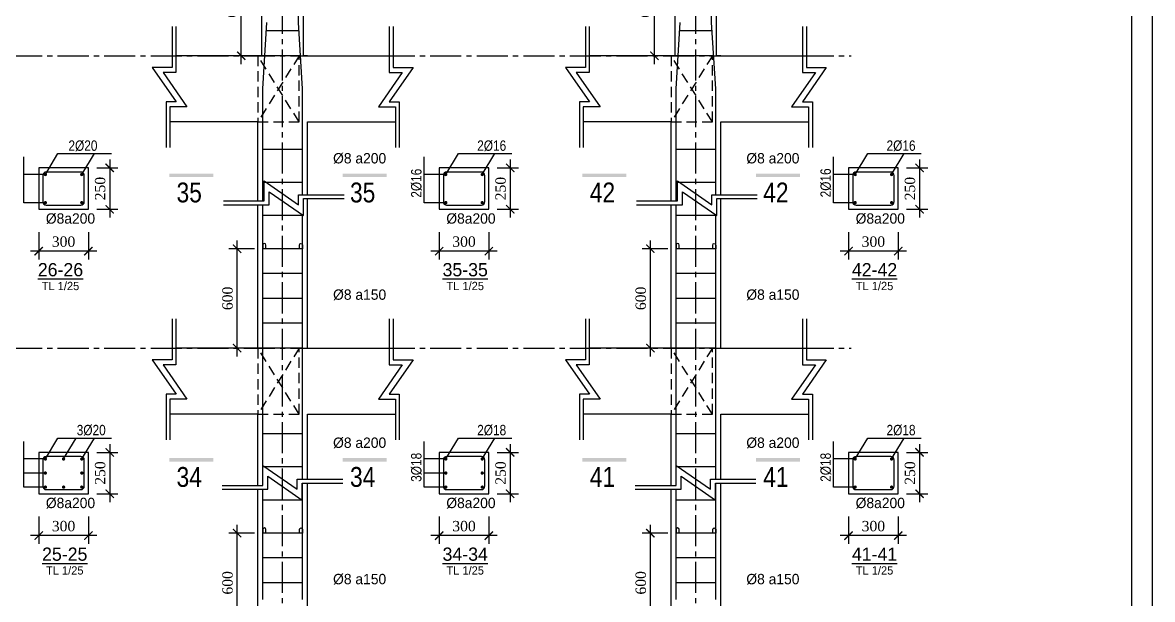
# Model space of a CAD drawing. Extents: x 394 to 12570, y -4198 to 1567.
# Drawn here: x 5001.2 to 5274.1, y -1526.1 to -1386.7 of the extents above; entities that cross this region are included whole.
import ezdxf

# ---------------------------------------------------------------- set-up
doc = ezdxf.new("R2010")
doc.units = 0
doc.header["$MEASUREMENT"] = 0
doc.linetypes.add('CENTER2', pattern=[1.125, 0.75, -0.125, 0.125, -0.125])
doc.linetypes.add('HIDDEN', pattern=[0.375, 0.25, -0.125])
doc.layers.get('0').update_dxf_attribs({"linetype": 'CONTINUOUS'})
doc.layers.get('DEFPOINTS').update_dxf_attribs({"linetype": 'CONTINUOUS'})
for name, color, linetype in [('cot', 8, 'CONTINUOUS'), ('DAI', 3, 'CONTINUOUS'), ('DUT', 9, 'CENTER2'), ('TEXT', 7, 'CONTINUOUS'), ('THEP', 6, 'CONTINUOUS'), ('TUONG', 7, 'CONTINUOUS')]:
    doc.layers.add(name, color=color, linetype=linetype)
doc.styles.add('DIM-NEW', font='')
doc.styles.add('style1', font='')
doc.styles.add('T1', font='romans.shx')
doc.styles.add('T2', font='')
doc.styles.get('DIM-NEW').set_extended_font_data('VNI-Helve-Condense')
doc.styles.get('style1').set_extended_font_data('VNI-Goudy')
doc.styles.get('T2').set_extended_font_data('VNI-Times')
doc.dimstyles.new('TL25', dxfattribs={"dimtxt": 2.5, "dimasz": 2, "dimexe": 2, "dimexo": 2, "dimgap": 1, "dimtad": 1, "dimdec": 0, "dimlfac": 25, "dimzin": 0, "dimdsep": 46, "dimtxsty": 'T2', "dimblk": 'ARCHTICK', "dimcen": 2.5, "dimdle": 2, "dimclrd": 1, "dimclre": 1, "dimclrt": 2, "dimadec": 0, "dimazin": 0, "dimtfac": 1, "dimtdec": 0, "dimtix": 1, "dimtofl": 0, "dimtmove": 0, "dimatfit": 0, "dimldrblk": 'ARCHTICK', "dimfxl": 1, "dimtolj": 1, "dimtzin": 0, "dimlwd": -1, "dimlwe": -1, "dimarcsym": 0})

# ---------------------------------------------------------------- blocks, each defined once
blk = doc.blocks.new('_ARCHTICK')
at = {"color": 0, "linetype": 'ByBlock', "const_width": 0.15}
blk.add_lwpolyline([(-0.5, -0.5), (0.5, 0.5)], dxfattribs=at)
blk = doc.blocks.new('*D237')
at = {"layer": 'cot', "color": 1, "transparency": 16777216}
for p, q in [((5214.74, -1421.83), (5219.89, -1421.83)), ((5217.89, -1419.83), (5217.89, -1433.83)), ((5214.74, -1431.83), (5219.89, -1431.83))]:
    blk.add_line(p, q, dxfattribs=at)
at = {"layer": 'DEFPOINTS', "color": 0, "transparency": 16777216}
for p in [(5212.74, -1421.83), (5212.74, -1431.83), (5217.89, -1431.83)]:
    blk.add_point(p, dxfattribs=at)
at = {"layer": 'cot', "color": 1, "transparency": 16777216, "xscale": 2, "yscale": 2, "zscale": 2}
for p, rotation in [((5217.89, -1421.83), 90), ((5217.89, -1431.83), 270)]:
    blk.add_blockref('_ARCHTICK', p, dxfattribs=dict(at, rotation=rotation))
at = {"layer": 'cot', "color": 2, "lineweight": -2, "transparency": 16777216, "insert": (5215.59, -1426.83), "char_height": 2.5, "attachment_point": 5, "rotation": 90, "style": 'T2'}
blk.add_mtext('\\A1;250', dxfattribs=at)
blk = doc.blocks.new('*D236')
at = {"layer": 'cot', "color": 1, "transparency": 16777216}
for p, q in [((5200.74, -1437.36), (5200.74, -1443.94)), ((5212.74, -1437.36), (5212.74, -1443.94)), ((5214.74, -1441.94), (5198.74, -1441.94))]:
    blk.add_line(p, q, dxfattribs=at)
at = {"layer": 'DEFPOINTS', "color": 0, "transparency": 16777216}
for p in [(5200.74, -1435.36), (5212.74, -1435.36), (5200.74, -1441.94)]:
    blk.add_point(p, dxfattribs=at)
at = {"layer": 'cot', "color": 1, "transparency": 16777216, "xscale": 2, "yscale": 2, "zscale": 2, "rotation": 180}
blk.add_blockref('_ARCHTICK', (5200.74, -1441.94), dxfattribs=at)
at = {"layer": 'cot', "color": 1, "transparency": 16777216, "xscale": 2, "yscale": 2, "zscale": 2}
blk.add_blockref('_ARCHTICK', (5212.74, -1441.94), dxfattribs=at)
at = {"layer": 'cot', "color": 2, "lineweight": -2, "transparency": 16777216, "insert": (5206.74, -1439.66), "char_height": 2.5, "attachment_point": 5, "style": 'T2'}
blk.add_mtext('\\A1;300', dxfattribs=at)
blk = doc.blocks.new('*D235')
at = {"layer": 'cot', "color": 1, "transparency": 16777216}
for p, q in [((5200.74, -1506.06), (5200.74, -1512.65)), ((5212.74, -1506.06), (5212.74, -1512.65)), ((5214.74, -1510.65), (5198.74, -1510.65))]:
    blk.add_line(p, q, dxfattribs=at)
at = {"layer": 'DEFPOINTS', "color": 0, "transparency": 16777216}
for p in [(5200.74, -1504.06), (5212.74, -1504.06), (5200.74, -1510.65)]:
    blk.add_point(p, dxfattribs=at)
at = {"layer": 'cot', "color": 1, "transparency": 16777216, "xscale": 2, "yscale": 2, "zscale": 2, "rotation": 180}
blk.add_blockref('_ARCHTICK', (5200.74, -1510.65), dxfattribs=at)
at = {"layer": 'cot', "color": 1, "transparency": 16777216, "xscale": 2, "yscale": 2, "zscale": 2}
blk.add_blockref('_ARCHTICK', (5212.74, -1510.65), dxfattribs=at)
at = {"layer": 'cot', "color": 2, "lineweight": -2, "transparency": 16777216, "insert": (5206.74, -1508.37), "char_height": 2.5, "attachment_point": 5, "style": 'T2'}
blk.add_mtext('\\A1;300', dxfattribs=at)
blk = doc.blocks.new('*D234')
at = {"layer": 'cot', "color": 1, "transparency": 16777216}
for p, q in [((5217.89, -1488.54), (5217.89, -1502.54)), ((5214.74, -1490.54), (5219.89, -1490.54)), ((5214.74, -1500.54), (5219.89, -1500.54))]:
    blk.add_line(p, q, dxfattribs=at)
at = {"layer": 'DEFPOINTS', "color": 0, "transparency": 16777216}
for p in [(5212.74, -1490.54), (5212.74, -1500.54), (5217.89, -1500.54)]:
    blk.add_point(p, dxfattribs=at)
at = {"layer": 'cot', "color": 1, "transparency": 16777216, "xscale": 2, "yscale": 2, "zscale": 2}
for p, rotation in [((5217.89, -1490.54), 90), ((5217.89, -1500.54), 270)]:
    blk.add_blockref('_ARCHTICK', p, dxfattribs=dict(at, rotation=rotation))
at = {"layer": 'cot', "color": 2, "lineweight": -2, "transparency": 16777216, "insert": (5215.59, -1495.54), "char_height": 2.5, "attachment_point": 5, "rotation": 90, "style": 'T2'}
blk.add_mtext('\\A1;250', dxfattribs=at)
blk = doc.blocks.new('*D223')
at = {"layer": 'cot', "color": 1, "transparency": 16777216}
for p, q in [((5101.85, -1437.36), (5101.85, -1443.94)), ((5113.85, -1437.36), (5113.85, -1443.94)), ((5115.85, -1441.94), (5099.85, -1441.94))]:
    blk.add_line(p, q, dxfattribs=at)
at = {"layer": 'DEFPOINTS', "color": 0, "transparency": 16777216}
for p in [(5101.85, -1435.36), (5113.85, -1435.36), (5101.85, -1441.94)]:
    blk.add_point(p, dxfattribs=at)
at = {"layer": 'cot', "color": 1, "transparency": 16777216, "xscale": 2, "yscale": 2, "zscale": 2, "rotation": 180}
blk.add_blockref('_ARCHTICK', (5101.85, -1441.94), dxfattribs=at)
at = {"layer": 'cot', "color": 1, "transparency": 16777216, "xscale": 2, "yscale": 2, "zscale": 2}
blk.add_blockref('_ARCHTICK', (5113.85, -1441.94), dxfattribs=at)
at = {"layer": 'cot', "color": 2, "lineweight": -2, "transparency": 16777216, "insert": (5107.85, -1439.66), "char_height": 2.5, "attachment_point": 5, "style": 'T2'}
blk.add_mtext('\\A1;300', dxfattribs=at)
blk = doc.blocks.new('*D222')
at = {"layer": 'cot', "color": 1, "transparency": 16777216}
for p, q in [((5115.85, -1421.83), (5121, -1421.83)), ((5119, -1419.83), (5119, -1433.83)), ((5115.85, -1431.83), (5121, -1431.83))]:
    blk.add_line(p, q, dxfattribs=at)
at = {"layer": 'DEFPOINTS', "color": 0, "transparency": 16777216}
for p in [(5113.85, -1421.83), (5113.85, -1431.83), (5119, -1431.83)]:
    blk.add_point(p, dxfattribs=at)
at = {"layer": 'cot', "color": 1, "transparency": 16777216, "xscale": 2, "yscale": 2, "zscale": 2}
for p, rotation in [((5119, -1421.83), 90), ((5119, -1431.83), 270)]:
    blk.add_blockref('_ARCHTICK', p, dxfattribs=dict(at, rotation=rotation))
at = {"layer": 'cot', "color": 2, "lineweight": -2, "transparency": 16777216, "insert": (5116.7, -1426.83), "char_height": 2.5, "attachment_point": 5, "rotation": 90, "style": 'T2'}
blk.add_mtext('\\A1;250', dxfattribs=at)
blk = doc.blocks.new('*D221')
at = {"layer": 'cot', "color": 1, "transparency": 16777216}
for p, q in [((5119, -1488.54), (5119, -1502.54)), ((5115.85, -1490.54), (5121, -1490.54)), ((5115.85, -1500.54), (5121, -1500.54))]:
    blk.add_line(p, q, dxfattribs=at)
at = {"layer": 'DEFPOINTS', "color": 0, "transparency": 16777216}
for p in [(5113.85, -1490.54), (5113.85, -1500.54), (5119, -1500.54)]:
    blk.add_point(p, dxfattribs=at)
at = {"layer": 'cot', "color": 1, "transparency": 16777216, "xscale": 2, "yscale": 2, "zscale": 2}
for p, rotation in [((5119, -1490.54), 90), ((5119, -1500.54), 270)]:
    blk.add_blockref('_ARCHTICK', p, dxfattribs=dict(at, rotation=rotation))
at = {"layer": 'cot', "color": 2, "lineweight": -2, "transparency": 16777216, "insert": (5116.7, -1495.54), "char_height": 2.5, "attachment_point": 5, "rotation": 90, "style": 'T2'}
blk.add_mtext('\\A1;250', dxfattribs=at)
blk = doc.blocks.new('*D220')
at = {"layer": 'cot', "color": 1, "transparency": 16777216}
for p, q in [((5101.85, -1506.06), (5101.85, -1512.65)), ((5113.85, -1506.06), (5113.85, -1512.65)), ((5115.85, -1510.65), (5099.85, -1510.65))]:
    blk.add_line(p, q, dxfattribs=at)
at = {"layer": 'DEFPOINTS', "color": 0, "transparency": 16777216}
for p in [(5101.85, -1504.06), (5113.85, -1504.06), (5101.85, -1510.65)]:
    blk.add_point(p, dxfattribs=at)
at = {"layer": 'cot', "color": 1, "transparency": 16777216, "xscale": 2, "yscale": 2, "zscale": 2, "rotation": 180}
blk.add_blockref('_ARCHTICK', (5101.85, -1510.65), dxfattribs=at)
at = {"layer": 'cot', "color": 1, "transparency": 16777216, "xscale": 2, "yscale": 2, "zscale": 2}
blk.add_blockref('_ARCHTICK', (5113.85, -1510.65), dxfattribs=at)
at = {"layer": 'cot', "color": 2, "lineweight": -2, "transparency": 16777216, "insert": (5107.85, -1508.37), "char_height": 2.5, "attachment_point": 5, "style": 'T2'}
blk.add_mtext('\\A1;300', dxfattribs=at)
blk = doc.blocks.new('*D205')
at = {"layer": 'cot', "color": 1, "transparency": 16777216}
for p, q in [((5019.11, -1421.83), (5024.26, -1421.83)), ((5022.26, -1419.83), (5022.26, -1433.83)), ((5019.11, -1431.83), (5024.26, -1431.83))]:
    blk.add_line(p, q, dxfattribs=at)
at = {"layer": 'DEFPOINTS', "color": 0, "transparency": 16777216}
for p in [(5017.11, -1421.83), (5017.11, -1431.83), (5022.26, -1431.83)]:
    blk.add_point(p, dxfattribs=at)
at = {"layer": 'cot', "color": 1, "transparency": 16777216, "xscale": 2, "yscale": 2, "zscale": 2}
for p, rotation in [((5022.26, -1421.83), 90), ((5022.26, -1431.83), 270)]:
    blk.add_blockref('_ARCHTICK', p, dxfattribs=dict(at, rotation=rotation))
at = {"layer": 'cot', "color": 2, "lineweight": -2, "transparency": 16777216, "insert": (5019.96, -1426.83), "char_height": 2.5, "attachment_point": 5, "rotation": 90, "style": 'T2'}
blk.add_mtext('\\A1;250', dxfattribs=at)
blk = doc.blocks.new('*D204')
at = {"layer": 'cot', "color": 1, "transparency": 16777216}
for p, q in [((5005.11, -1437.36), (5005.11, -1443.94)), ((5017.11, -1437.36), (5017.11, -1443.94)), ((5019.11, -1441.94), (5003.11, -1441.94))]:
    blk.add_line(p, q, dxfattribs=at)
at = {"layer": 'DEFPOINTS', "color": 0, "transparency": 16777216}
for p in [(5005.11, -1435.36), (5017.11, -1435.36), (5005.11, -1441.94)]:
    blk.add_point(p, dxfattribs=at)
at = {"layer": 'cot', "color": 1, "transparency": 16777216, "xscale": 2, "yscale": 2, "zscale": 2, "rotation": 180}
blk.add_blockref('_ARCHTICK', (5005.11, -1441.94), dxfattribs=at)
at = {"layer": 'cot', "color": 1, "transparency": 16777216, "xscale": 2, "yscale": 2, "zscale": 2}
blk.add_blockref('_ARCHTICK', (5017.11, -1441.94), dxfattribs=at)
at = {"layer": 'cot', "color": 2, "lineweight": -2, "transparency": 16777216, "insert": (5011.11, -1439.66), "char_height": 2.5, "attachment_point": 5, "style": 'T2'}
blk.add_mtext('\\A1;300', dxfattribs=at)
blk = doc.blocks.new('*D203')
at = {"layer": 'cot', "color": 1, "transparency": 16777216}
for p, q in [((5005.11, -1506.06), (5005.11, -1512.65)), ((5017.11, -1506.06), (5017.11, -1512.65)), ((5019.11, -1510.65), (5003.11, -1510.65))]:
    blk.add_line(p, q, dxfattribs=at)
at = {"layer": 'DEFPOINTS', "color": 0, "transparency": 16777216}
for p in [(5005.11, -1504.06), (5017.11, -1504.06), (5005.11, -1510.65)]:
    blk.add_point(p, dxfattribs=at)
at = {"layer": 'cot', "color": 1, "transparency": 16777216, "xscale": 2, "yscale": 2, "zscale": 2, "rotation": 180}
blk.add_blockref('_ARCHTICK', (5005.11, -1510.65), dxfattribs=at)
at = {"layer": 'cot', "color": 1, "transparency": 16777216, "xscale": 2, "yscale": 2, "zscale": 2}
blk.add_blockref('_ARCHTICK', (5017.11, -1510.65), dxfattribs=at)
at = {"layer": 'cot', "color": 2, "lineweight": -2, "transparency": 16777216, "insert": (5011.11, -1508.37), "char_height": 2.5, "attachment_point": 5, "style": 'T2'}
blk.add_mtext('\\A1;300', dxfattribs=at)
blk = doc.blocks.new('*D202')
at = {"layer": 'cot', "color": 1, "transparency": 16777216}
for p, q in [((5022.26, -1488.54), (5022.26, -1502.54)), ((5019.11, -1490.54), (5024.26, -1490.54)), ((5019.11, -1500.54), (5024.26, -1500.54))]:
    blk.add_line(p, q, dxfattribs=at)
at = {"layer": 'DEFPOINTS', "color": 0, "transparency": 16777216}
for p in [(5017.11, -1490.54), (5017.11, -1500.54), (5022.26, -1500.54)]:
    blk.add_point(p, dxfattribs=at)
at = {"layer": 'cot', "color": 1, "transparency": 16777216, "xscale": 2, "yscale": 2, "zscale": 2}
for p, rotation in [((5022.26, -1490.54), 90), ((5022.26, -1500.54), 270)]:
    blk.add_blockref('_ARCHTICK', p, dxfattribs=dict(at, rotation=rotation))
at = {"layer": 'cot', "color": 2, "lineweight": -2, "transparency": 16777216, "insert": (5019.96, -1495.54), "char_height": 2.5, "attachment_point": 5, "rotation": 90, "style": 'T2'}
blk.add_mtext('\\A1;250', dxfattribs=at)
blk = doc.blocks.new('*D122')
at = {"layer": 'DEFPOINTS', "color": 0, "transparency": 16777216}
for p in [(5054.03, -1370.74), (5060.24, -1370.74), (5059.04, -1394.74)]:
    blk.add_point(p, dxfattribs=at)
at = {"layer": 'TUONG', "color": 1, "transparency": 16777216}
for p, q in [((5054.03, -1396.74), (5054.03, -1368.74)), ((5058.24, -1370.74), (5052.03, -1370.74)), ((5057.04, -1394.74), (5052.03, -1394.74))]:
    blk.add_line(p, q, dxfattribs=at)
at = {"layer": 'TUONG', "color": 1, "transparency": 16777216, "xscale": 2, "yscale": 2, "zscale": 2}
for p, rotation in [((5054.03, -1370.74), 90), ((5054.03, -1394.74), 270)]:
    blk.add_blockref('_ARCHTICK', p, dxfattribs=dict(at, rotation=rotation))
at = {"layer": 'TUONG', "color": 2, "transparency": 16777216, "insert": (5051.73, -1382.74), "char_height": 2.5, "attachment_point": 5, "rotation": 90, "style": 'T2'}
blk.add_mtext('\\A1;600', dxfattribs=at)
blk = doc.blocks.new('*D121')
at = {"layer": 'DEFPOINTS', "color": 0, "transparency": 16777216}
for p in [(5053.03, -1441.35), (5059.24, -1441.35), (5058.04, -1465.35)]:
    blk.add_point(p, dxfattribs=at)
at = {"layer": 'TUONG', "color": 1, "transparency": 16777216}
for p, q in [((5053.03, -1467.35), (5053.03, -1439.35)), ((5057.24, -1441.35), (5051.03, -1441.35)), ((5056.04, -1465.35), (5051.03, -1465.35))]:
    blk.add_line(p, q, dxfattribs=at)
at = {"layer": 'TUONG', "color": 1, "transparency": 16777216, "xscale": 2, "yscale": 2, "zscale": 2}
for p, rotation in [((5053.03, -1441.35), 90), ((5053.03, -1465.35), 270)]:
    blk.add_blockref('_ARCHTICK', p, dxfattribs=dict(at, rotation=rotation))
at = {"layer": 'TUONG', "color": 2, "transparency": 16777216, "insert": (5050.73, -1453.35), "char_height": 2.5, "attachment_point": 5, "rotation": 90, "style": 'T2'}
blk.add_mtext('\\A1;600', dxfattribs=at)
blk = doc.blocks.new('*D120')
at = {"layer": 'DEFPOINTS', "color": 0, "transparency": 16777216}
for p in [(5053.03, -1510.06), (5059.24, -1510.06), (5058.04, -1534.06)]:
    blk.add_point(p, dxfattribs=at)
at = {"layer": 'TUONG', "color": 1, "transparency": 16777216}
for p, q in [((5053.03, -1536.06), (5053.03, -1508.06)), ((5057.24, -1510.06), (5051.03, -1510.06)), ((5056.04, -1534.06), (5051.03, -1534.06))]:
    blk.add_line(p, q, dxfattribs=at)
at = {"layer": 'TUONG', "color": 1, "transparency": 16777216, "xscale": 2, "yscale": 2, "zscale": 2}
for p, rotation in [((5053.03, -1510.06), 90), ((5053.03, -1534.06), 270)]:
    blk.add_blockref('_ARCHTICK', p, dxfattribs=dict(at, rotation=rotation))
at = {"layer": 'TUONG', "color": 2, "transparency": 16777216, "insert": (5050.73, -1522.06), "char_height": 2.5, "attachment_point": 5, "rotation": 90, "style": 'T2'}
blk.add_mtext('\\A1;600', dxfattribs=at)
blk = doc.blocks.new('*D107')
at = {"layer": 'DEFPOINTS', "color": 0, "transparency": 16777216}
for p in [(5152.86, -1510.06), (5159.07, -1510.06), (5157.87, -1534.06)]:
    blk.add_point(p, dxfattribs=at)
at = {"layer": 'TUONG', "color": 1, "transparency": 16777216}
for p, q in [((5152.86, -1536.06), (5152.86, -1508.06)), ((5157.07, -1510.06), (5150.86, -1510.06)), ((5155.87, -1534.06), (5150.86, -1534.06))]:
    blk.add_line(p, q, dxfattribs=at)
at = {"layer": 'TUONG', "color": 1, "transparency": 16777216, "xscale": 2, "yscale": 2, "zscale": 2}
for p, rotation in [((5152.86, -1510.06), 90), ((5152.86, -1534.06), 270)]:
    blk.add_blockref('_ARCHTICK', p, dxfattribs=dict(at, rotation=rotation))
at = {"layer": 'TUONG', "color": 2, "transparency": 16777216, "insert": (5150.56, -1522.06), "char_height": 2.5, "attachment_point": 5, "rotation": 90, "style": 'T2'}
blk.add_mtext('\\A1;600', dxfattribs=at)
blk = doc.blocks.new('*D106')
at = {"layer": 'DEFPOINTS', "color": 0, "transparency": 16777216}
for p in [(5152.86, -1441.35), (5159.07, -1441.35), (5157.87, -1465.35)]:
    blk.add_point(p, dxfattribs=at)
at = {"layer": 'TUONG', "color": 1, "transparency": 16777216}
for p, q in [((5152.86, -1467.35), (5152.86, -1439.35)), ((5157.07, -1441.35), (5150.86, -1441.35)), ((5155.87, -1465.35), (5150.86, -1465.35))]:
    blk.add_line(p, q, dxfattribs=at)
at = {"layer": 'TUONG', "color": 1, "transparency": 16777216, "xscale": 2, "yscale": 2, "zscale": 2}
for p, rotation in [((5152.86, -1441.35), 90), ((5152.86, -1465.35), 270)]:
    blk.add_blockref('_ARCHTICK', p, dxfattribs=dict(at, rotation=rotation))
at = {"layer": 'TUONG', "color": 2, "transparency": 16777216, "insert": (5150.56, -1453.35), "char_height": 2.5, "attachment_point": 5, "rotation": 90, "style": 'T2'}
blk.add_mtext('\\A1;600', dxfattribs=at)
blk = doc.blocks.new('*D105')
at = {"layer": 'DEFPOINTS', "color": 0, "transparency": 16777216}
for p in [(5153.86, -1370.74), (5160.07, -1370.74), (5158.87, -1394.74)]:
    blk.add_point(p, dxfattribs=at)
at = {"layer": 'TUONG', "color": 1, "transparency": 16777216}
for p, q in [((5153.86, -1396.74), (5153.86, -1368.74)), ((5158.07, -1370.74), (5151.86, -1370.74)), ((5156.87, -1394.74), (5151.86, -1394.74))]:
    blk.add_line(p, q, dxfattribs=at)
at = {"layer": 'TUONG', "color": 1, "transparency": 16777216, "xscale": 2, "yscale": 2, "zscale": 2}
for p, rotation in [((5153.86, -1370.74), 90), ((5153.86, -1394.74), 270)]:
    blk.add_blockref('_ARCHTICK', p, dxfattribs=dict(at, rotation=rotation))
at = {"layer": 'TUONG', "color": 2, "transparency": 16777216, "insert": (5151.56, -1382.74), "char_height": 2.5, "attachment_point": 5, "rotation": 90, "style": 'T2'}
blk.add_mtext('\\A1;600', dxfattribs=at)

msp = doc.modelspace()

# ---------------------------------------------------------------- linework, layer by layer
at = {"layer": 'cot', "lineweight": -2, "ltscale": 10}
for p, q in [((5001.51, -1430.232), (5001.51, -1419.198)), ((5006.713, -1423.432), (5009.757, -1418.386)), ((5009.757, -1418.386), (5022.682, -1418.386)), ((5015.513, -1423.432), (5018.557, -1418.386)), ((5098.25, -1430.232), (5098.25, -1419.198)), ((5103.453, -1423.432), (5106.497, -1418.386)), ((5106.497, -1418.386), (5119.422, -1418.386)), ((5112.253, -1423.432), (5115.297, -1418.386)), ((5197.138, -1430.232), (5197.138, -1419.198)), ((5202.341, -1423.432), (5205.385, -1418.386)), ((5205.385, -1418.386), (5218.31, -1418.386)), ((5211.141, -1423.432), (5214.185, -1418.386)), ((5006.913, -1423.432), (5001.51, -1423.432)), ((5103.653, -1423.432), (5098.25, -1423.432)), ((5202.541, -1423.432), (5197.138, -1423.432)), ((5006.913, -1430.232), (5001.51, -1430.232)), ((5103.653, -1430.232), (5098.25, -1430.232)), ((5202.541, -1430.232), (5197.138, -1430.232)), ((5006.713, -1492.14), (5009.757, -1487.094)), ((5009.757, -1487.094), (5022.682, -1487.094)), ((5011.112, -1492.14), (5014.155, -1487.094)), ((5015.513, -1492.14), (5018.557, -1487.094)), ((5103.453, -1492.14), (5106.497, -1487.094)), ((5106.497, -1487.094), (5119.422, -1487.094)), ((5112.253, -1492.14), (5115.297, -1487.094)), ((5202.341, -1492.14), (5205.385, -1487.094)), ((5205.385, -1487.094), (5218.31, -1487.094)), ((5211.141, -1492.14), (5214.185, -1487.094)), ((5001.51, -1498.94), (5001.51, -1487.906)), ((5098.25, -1498.94), (5098.25, -1487.906)), ((5197.138, -1498.94), (5197.138, -1487.906)), ((5006.913, -1492.14), (5001.51, -1492.14)), ((5103.653, -1492.14), (5098.25, -1492.14)), ((5202.541, -1492.14), (5197.138, -1492.14)), ((5006.913, -1495.54), (5001.51, -1495.54)), ((5103.653, -1495.54), (5098.25, -1495.54)), ((5006.913, -1498.94), (5001.51, -1498.94)), ((5103.653, -1498.94), (5098.25, -1498.94)), ((5202.541, -1498.94), (5197.138, -1498.94))]:
    msp.add_line(p, q, dxfattribs=at)
at = {"layer": 'DAI'}
for p, q in [((5067.963, -1388.737), (5060.113, -1388.737)), ((5167.79, -1388.737), (5159.94, -1388.737)), ((5068.338, -1394.737), (5059.738, -1394.737)), ((5168.165, -1394.737), (5159.565, -1394.737)), ((5068.838, -1417.352), (5059.238, -1417.352)), ((5168.665, -1417.352), (5159.065, -1417.352)), ((5068.838, -1425.352), (5059.238, -1425.352)), ((5168.665, -1425.352), (5159.065, -1425.352)), ((5068.838, -1433.352), (5059.238, -1433.352)), ((5168.665, -1433.352), (5159.065, -1433.352)), ((5068.838, -1441.352), (5059.238, -1441.352)), ((5168.665, -1441.352), (5159.065, -1441.352)), ((5068.838, -1447.352), (5059.238, -1447.352)), ((5168.665, -1447.352), (5159.065, -1447.352)), ((5068.838, -1453.352), (5059.238, -1453.352)), ((5168.665, -1453.352), (5159.065, -1453.352)), ((5068.838, -1459.352), (5059.238, -1459.352)), ((5168.665, -1459.352), (5159.065, -1459.352)), ((5068.838, -1465.352), (5059.238, -1465.352)), ((5168.665, -1465.352), (5159.065, -1465.352)), ((5068.838, -1486.059), (5059.238, -1486.059)), ((5168.665, -1486.059), (5159.065, -1486.059)), ((5068.838, -1494.059), (5059.238, -1494.059)), ((5168.665, -1494.059), (5159.065, -1494.059)), ((5068.838, -1502.059), (5059.238, -1502.059)), ((5168.665, -1502.059), (5159.065, -1502.059)), ((5068.838, -1510.059), (5059.238, -1510.059)), ((5168.665, -1510.059), (5159.065, -1510.059)), ((5068.838, -1516.059), (5059.238, -1516.059)), ((5168.665, -1516.059), (5159.065, -1516.059)), ((5068.838, -1522.059), (5059.238, -1522.059)), ((5168.665, -1522.059), (5159.065, -1522.059))]:
    msp.add_line(p, q, dxfattribs=at)
for points in [[(5015.313, -1430.832, 0.4142136), (5016.113, -1430.032), (5016.113, -1423.632, 0.4142136), (5015.313, -1422.832), (5006.913, -1422.832, 0.4142136), (5006.113, -1423.632), (5006.113, -1430.032, 0.4142136), (5006.913, -1430.832)], [(5112.053, -1430.832, 0.4142136), (5112.853, -1430.032), (5112.853, -1423.632, 0.4142136), (5112.053, -1422.832), (5103.653, -1422.832, 0.4142136), (5102.853, -1423.632), (5102.853, -1430.032, 0.4142136), (5103.653, -1430.832)], [(5210.941, -1430.832, 0.4142136), (5211.741, -1430.032), (5211.741, -1423.632, 0.4142136), (5210.941, -1422.832), (5202.541, -1422.832, 0.4142136), (5201.741, -1423.632), (5201.741, -1430.032, 0.4142136), (5202.541, -1430.832)], [(5015.313, -1499.54, 0.4142136), (5016.113, -1498.74), (5016.113, -1492.34, 0.4142136), (5015.313, -1491.54), (5006.913, -1491.54, 0.4142136), (5006.113, -1492.34), (5006.113, -1498.74, 0.4142136), (5006.913, -1499.54)], [(5112.053, -1499.54, 0.4142136), (5112.853, -1498.74), (5112.853, -1492.34, 0.4142136), (5112.053, -1491.54), (5103.653, -1491.54, 0.4142136), (5102.853, -1492.34), (5102.853, -1498.74, 0.4142136), (5103.653, -1499.54)], [(5210.941, -1499.54, 0.4142136), (5211.741, -1498.74), (5211.741, -1492.34, 0.4142136), (5210.941, -1491.54), (5202.541, -1491.54, 0.4142136), (5201.741, -1492.34), (5201.741, -1498.74, 0.4142136), (5202.541, -1499.54)]]:
    msp.add_lwpolyline(points, format="xyb", close=True, dxfattribs=at)
at = {"layer": 'DUT', "linetype": 'CENTER2', "ltscale": 10}
for p, q in [((5064.038, -2008.223), (5064.038, -1251.602)), ((5163.865, -2008.223), (5163.865, -1251.602)), ((4717.178, -1394.737), (5201.385, -1394.737)), ((4717.178, -1465.352), (5201.385, -1465.352))]:
    msp.add_line(p, q, dxfattribs=at)
at = {"layer": 'DUT', "linetype": 'HIDDEN', "ltscale": 10}
for p, q in [((5068.038, -1410.737), (5058.038, -1394.737)), ((5068.038, -1394.737), (5058.038, -1410.737)), ((5167.865, -1394.737), (5157.865, -1410.737)), ((5167.865, -1410.737), (5157.865, -1394.737)), ((5068.038, -1481.352), (5058.038, -1465.352)), ((5068.038, -1465.352), (5058.038, -1481.352)), ((5167.865, -1465.352), (5157.865, -1481.352)), ((5167.865, -1481.352), (5157.865, -1465.352))]:
    msp.add_line(p, q, dxfattribs=at)
for points in [[(5058.038, -1410.737), (5068.038, -1410.737), (5068.038, -1394.737), (5058.038, -1394.737)], [(5157.865, -1410.737), (5167.865, -1410.737), (5167.865, -1394.737), (5157.865, -1394.737)], [(5058.038, -1481.352), (5068.038, -1481.352), (5068.038, -1465.352), (5058.038, -1465.352)], [(5157.865, -1481.352), (5167.865, -1481.352), (5167.865, -1465.352), (5157.865, -1465.352)]]:
    msp.add_lwpolyline(points, close=True, dxfattribs=at)
at = {"layer": 'TEXT', "ltscale": 10}
for points in [[(5047.267, -1424.058), (5047.267, -1423.218), (5036.623, -1424.058), (5036.623, -1423.218)], [(5089.166, -1424.058), (5089.166, -1423.218), (5078.522, -1424.058), (5078.522, -1423.218)], [(5147.094, -1424.058), (5147.094, -1423.218), (5136.45, -1424.058), (5136.45, -1423.218)], [(5188.993, -1424.058), (5188.993, -1423.218), (5178.349, -1424.058), (5178.349, -1423.218)], [(5047.267, -1492.765), (5047.267, -1491.925), (5036.623, -1492.765), (5036.623, -1491.925)], [(5089.166, -1492.765), (5089.166, -1491.925), (5078.522, -1492.765), (5078.522, -1491.925)], [(5147.094, -1492.765), (5147.094, -1491.925), (5136.45, -1492.765), (5136.45, -1491.925)], [(5188.993, -1492.765), (5188.993, -1491.925), (5178.349, -1492.765), (5178.349, -1491.925)]]:
    msp.add_trace(points, dxfattribs=at)
at = {"layer": 'THEP', "ltscale": 10}
for p, q in [((5059.238, -1402.737), (5060.238, -1386.737)), ((5068.838, -1402.737), (5067.838, -1386.737)), ((5159.065, -1402.737), (5160.065, -1386.737)), ((5168.665, -1402.737), (5167.665, -1386.737))]:
    msp.add_line(p, q, dxfattribs=at)
msp.add_lwpolyline([(5269.142, -2081.552), (5269.142, -1250.552), (4685.142, -1250.552), (4685.142, -2081.552)], close=True, dxfattribs=at)
for points in [[(5067.838, -1386.737), (5067.838, -1358.78)], [(5167.665, -1386.737), (5167.665, -1358.78)], [(5059.238, -1429.812), (5059.238, -1402.737)], [(5068.838, -1428.338), (5068.838, -1402.737)], [(5159.065, -1429.812), (5159.065, -1402.737)], [(5168.665, -1428.338), (5168.665, -1402.737)], [(5059.238, -1498.519), (5059.238, -1430.729)], [(5159.065, -1498.519), (5159.065, -1430.729)], [(5068.838, -1497.046), (5068.838, -1433.207)], [(5168.665, -1497.046), (5168.665, -1433.207)], [(5068.838, -1526.059), (5068.838, -1497.963)], [(5168.665, -1526.059), (5168.665, -1497.963)], [(5059.238, -1526.059), (5059.238, -1499.437)], [(5159.065, -1526.059), (5159.065, -1499.437)]]:
    msp.add_lwpolyline(points, dxfattribs=at)
at = {"layer": 'THEP', "const_width": 0.4}
for points in [[(5006.713, -1423.232, -1), (5006.713, -1423.632, -1)], [(5015.513, -1423.232, 1), (5015.513, -1423.632, 1)], [(5103.453, -1423.232, -1), (5103.453, -1423.632, -1)], [(5112.253, -1423.232, 1), (5112.253, -1423.632, 1)], [(5202.341, -1423.232, -1), (5202.341, -1423.632, -1)], [(5211.141, -1423.232, 1), (5211.141, -1423.632, 1)], [(5006.713, -1430.432, 1), (5006.713, -1430.032, 1)], [(5015.513, -1430.432, -1), (5015.513, -1430.032, -1)], [(5103.453, -1430.432, 1), (5103.453, -1430.032, 1)], [(5112.253, -1430.432, -1), (5112.253, -1430.032, -1)], [(5202.341, -1430.432, 1), (5202.341, -1430.032, 1)], [(5211.141, -1430.432, -1), (5211.141, -1430.032, -1)], [(5006.713, -1491.94, -1), (5006.713, -1492.34, -1)], [(5011.112, -1491.94, -1), (5011.112, -1492.34, -1)], [(5015.513, -1491.94, 1), (5015.513, -1492.34, 1)], [(5103.453, -1491.94, -1), (5103.453, -1492.34, -1)], [(5112.253, -1491.94, 1), (5112.253, -1492.34, 1)], [(5202.341, -1491.94, -1), (5202.341, -1492.34, -1)], [(5211.141, -1491.94, 1), (5211.141, -1492.34, 1)], [(5006.713, -1495.74, 1), (5006.713, -1495.34, 1)], [(5015.513, -1495.74, -1), (5015.513, -1495.34, -1)], [(5103.453, -1495.74, 1), (5103.453, -1495.34, 1)], [(5112.253, -1495.74, -1), (5112.253, -1495.34, -1)], [(5006.713, -1499.14, 1), (5006.713, -1498.74, 1)], [(5011.112, -1499.14, 1), (5011.112, -1498.74, 1)], [(5015.513, -1499.14, -1), (5015.513, -1498.74, -1)], [(5103.453, -1499.14, 1), (5103.453, -1498.74, 1)], [(5112.253, -1499.14, -1), (5112.253, -1498.74, -1)], [(5202.341, -1499.14, 1), (5202.341, -1498.74, 1)], [(5211.141, -1499.14, -1), (5211.141, -1498.74, -1)]]:
    msp.add_lwpolyline(points, format="xyb", close=True, dxfattribs=at)
at = {"layer": 'THEP', "ltscale": 10}
for points in [[(5059.988, -1441.36), (5059.988, -1440.458, 1), (5059.238, -1440.458), (5059.238, -1441.352)], [(5068.088, -1441.36), (5068.088, -1440.458, -1), (5068.838, -1440.458), (5068.838, -1441.352)], [(5159.815, -1441.36), (5159.815, -1440.458, 1), (5159.065, -1440.458), (5159.065, -1441.352)], [(5167.915, -1441.36), (5167.915, -1440.458, -1), (5168.665, -1440.458), (5168.665, -1441.352)], [(5059.988, -1510.068), (5059.988, -1509.166, 1), (5059.238, -1509.166), (5059.238, -1510.059)], [(5068.088, -1510.068), (5068.088, -1509.166, -1), (5068.838, -1509.166), (5068.838, -1510.059)], [(5159.815, -1510.068), (5159.815, -1509.166, 1), (5159.065, -1509.166), (5159.065, -1510.059)], [(5167.915, -1510.068), (5167.915, -1509.166, -1), (5168.665, -1509.166), (5168.665, -1510.059)]]:
    msp.add_lwpolyline(points, format="xyb", dxfattribs=at)
at = {"layer": 'TUONG'}
for p, q in [((5069.038, -1394.737), (5069.038, -1358.78)), ((5168.865, -1394.737), (5168.865, -1358.78)), ((5059.038, -1394.737), (5059.038, -1359.885)), ((5158.865, -1394.737), (5158.865, -1359.885)), ((5058.038, -1394.737), (5038.272, -1394.737)), ((5058.038, -1394.737), (5059.038, -1394.737)), ((5070.038, -1394.737), (5069.038, -1394.737)), ((5070.038, -1394.737), (5089.804, -1394.737)), ((5157.865, -1394.737), (5138.099, -1394.737)), ((5157.865, -1394.737), (5158.865, -1394.737)), ((5169.865, -1394.737), (5168.865, -1394.737)), ((5169.865, -1394.737), (5189.631, -1394.737)), ((5058.038, -1410.737), (5036.799, -1410.737)), ((5058.038, -1429.812), (5058.038, -1410.737)), ((5070.038, -1428.338), (5070.038, -1410.737)), ((5070.038, -1410.737), (5091.277, -1410.737)), ((5157.865, -1410.737), (5136.626, -1410.737)), ((5157.865, -1429.812), (5157.865, -1410.737)), ((5169.865, -1428.338), (5169.865, -1410.737)), ((5169.865, -1410.737), (5191.104, -1410.737)), ((5070.038, -1465.352), (5070.038, -1429.256)), ((5169.865, -1465.352), (5169.865, -1429.256)), ((5058.038, -1465.352), (5058.038, -1430.729)), ((5157.865, -1465.352), (5157.865, -1430.729)), ((5058.038, -1465.352), (5038.272, -1465.352)), ((5070.038, -1465.352), (5089.804, -1465.352)), ((5157.865, -1465.352), (5138.099, -1465.352)), ((5169.865, -1465.352), (5189.631, -1465.352)), ((5058.038, -1481.352), (5036.799, -1481.352)), ((5058.038, -1498.519), (5058.038, -1481.352)), ((5070.038, -1497.046), (5070.038, -1481.352)), ((5070.038, -1481.352), (5091.277, -1481.352)), ((5157.865, -1481.352), (5136.626, -1481.352)), ((5157.865, -1498.519), (5157.865, -1481.352)), ((5169.865, -1497.046), (5169.865, -1481.352)), ((5169.865, -1481.352), (5191.104, -1481.352)), ((5070.038, -1534.059), (5070.038, -1497.963)), ((5169.865, -1534.059), (5169.865, -1497.963)), ((5058.038, -1534.059), (5058.038, -1499.437)), ((5157.865, -1534.059), (5157.865, -1499.437))]:
    msp.add_line(p, q, dxfattribs=at)
msp.add_lwpolyline([(5274.142, -2086.552), (5274.142, -1245.552), (4680.142, -1245.552), (4680.142, -2086.552)], close=True, dxfattribs=at)
for points in [[(5037.355, -1387.712), (5037.355, -1397.595), (5032.536, -1397.595), (5038.302, -1405.863), (5035.882, -1405.863), (5035.882, -1416.866)], [(5038.272, -1387.712), (5038.272, -1398.795), (5035.14, -1398.795), (5040.906, -1407.063), (5036.799, -1407.063), (5036.799, -1416.866)], [(5089.804, -1387.712), (5089.804, -1398.795), (5092.937, -1398.795), (5087.171, -1407.063), (5091.277, -1407.063), (5091.277, -1416.866)], [(5090.721, -1387.712), (5090.721, -1397.595), (5095.54, -1397.595), (5089.775, -1405.863), (5092.195, -1405.863), (5092.195, -1416.866)], [(5137.182, -1387.712), (5137.182, -1397.595), (5132.363, -1397.595), (5138.129, -1405.863), (5135.709, -1405.863), (5135.709, -1416.866)], [(5138.099, -1387.712), (5138.099, -1398.795), (5134.967, -1398.795), (5140.733, -1407.063), (5136.626, -1407.063), (5136.626, -1416.866)], [(5189.631, -1387.712), (5189.631, -1398.795), (5192.763, -1398.795), (5186.998, -1407.063), (5191.104, -1407.063), (5191.104, -1416.866)], [(5190.548, -1387.712), (5190.548, -1397.595), (5195.367, -1397.595), (5189.601, -1405.863), (5192.022, -1405.863), (5192.022, -1416.866)], [(5017.113, -1421.832), (5017.113, -1421.832), (5005.113, -1421.832), (5005.113, -1431.832), (5017.113, -1431.832), (5017.113, -1431.832)], [(5017.113, -1431.832), (5017.113, -1421.832)], [(5113.853, -1421.832), (5113.853, -1421.832), (5101.853, -1421.832), (5101.853, -1431.832), (5113.853, -1431.832), (5113.853, -1431.832)], [(5113.853, -1431.832), (5113.853, -1421.832)], [(5212.741, -1421.832), (5212.741, -1421.832), (5200.741, -1421.832), (5200.741, -1431.832), (5212.741, -1431.832), (5212.741, -1431.832)], [(5212.741, -1431.832), (5212.741, -1421.832)], [(5049.71, -1429.812), (5059.593, -1429.812), (5059.593, -1424.993), (5067.861, -1430.759), (5067.861, -1428.338), (5078.864, -1428.338)], [(5149.537, -1429.812), (5159.42, -1429.812), (5159.42, -1424.993), (5167.688, -1430.759), (5167.688, -1428.338), (5178.691, -1428.338)], [(5049.71, -1430.729), (5060.793, -1430.729), (5060.793, -1427.597), (5069.061, -1433.362), (5069.061, -1429.256), (5078.864, -1429.256)], [(5149.537, -1430.729), (5160.62, -1430.729), (5160.62, -1427.597), (5168.888, -1433.362), (5168.888, -1429.256), (5178.691, -1429.256)], [(5037.355, -1458.326), (5037.355, -1468.21), (5032.536, -1468.21), (5038.302, -1476.478), (5035.882, -1476.478), (5035.882, -1487.481)], [(5038.272, -1458.326), (5038.272, -1469.41), (5035.14, -1469.41), (5040.906, -1477.678), (5036.799, -1477.678), (5036.799, -1487.481)], [(5089.804, -1458.326), (5089.804, -1469.41), (5092.937, -1469.41), (5087.171, -1477.678), (5091.277, -1477.678), (5091.277, -1487.481)], [(5090.721, -1458.326), (5090.721, -1468.21), (5095.54, -1468.21), (5089.775, -1476.478), (5092.195, -1476.478), (5092.195, -1487.481)], [(5137.182, -1458.326), (5137.182, -1468.21), (5132.363, -1468.21), (5138.129, -1476.478), (5135.709, -1476.478), (5135.709, -1487.481)], [(5138.099, -1458.326), (5138.099, -1469.41), (5134.967, -1469.41), (5140.733, -1477.678), (5136.626, -1477.678), (5136.626, -1487.481)], [(5189.631, -1458.326), (5189.631, -1469.41), (5192.763, -1469.41), (5186.998, -1477.678), (5191.104, -1477.678), (5191.104, -1487.481)], [(5190.548, -1458.326), (5190.548, -1468.21), (5195.367, -1468.21), (5189.601, -1476.478), (5192.022, -1476.478), (5192.022, -1487.481)], [(5017.113, -1490.54), (5017.113, -1490.54), (5005.113, -1490.54), (5005.113, -1500.54), (5017.113, -1500.54), (5017.113, -1500.54)], [(5017.113, -1500.54), (5017.113, -1490.54)], [(5113.853, -1490.54), (5113.853, -1490.54), (5101.853, -1490.54), (5101.853, -1500.54), (5113.853, -1500.54), (5113.853, -1500.54)], [(5113.853, -1500.54), (5113.853, -1490.54)], [(5212.741, -1490.54), (5212.741, -1490.54), (5200.741, -1490.54), (5200.741, -1500.54), (5212.741, -1500.54), (5212.741, -1500.54)], [(5212.741, -1500.54), (5212.741, -1490.54)], [(5049.4, -1498.519), (5059.283, -1498.519), (5059.283, -1493.7), (5067.552, -1499.466), (5067.552, -1497.046), (5078.554, -1497.046)], [(5149.227, -1498.519), (5159.11, -1498.519), (5159.11, -1493.7), (5167.379, -1499.466), (5167.379, -1497.046), (5178.381, -1497.046)], [(5049.4, -1499.437), (5060.483, -1499.437), (5060.483, -1496.304), (5068.752, -1502.07), (5068.752, -1497.963), (5078.554, -1497.963)], [(5149.227, -1499.437), (5160.31, -1499.437), (5160.31, -1496.304), (5168.579, -1502.07), (5168.579, -1497.963), (5178.381, -1497.963)]]:
    msp.add_lwpolyline(points, dxfattribs=at)

# ---------------------------------------------------------------- texts
at = {"layer": 'TEXT', "style": 'DIM-NEW'}
for s, p in [('2%%25420', (5012.29, -1417.702)), ('2%%25416', (5111.03, -1417.702)), ('2%%25416', (5209.918, -1417.702)), ('3%%25420', (5014.29, -1486.41)), ('2%%25418', (5111.03, -1486.41)), ('2%%25418', (5209.918, -1486.41))]:
    e = msp.add_text(s, height=2.5, dxfattribs=at)
    e.set_placement(p)
    e.dxf.unprotected_set("ltscale", 0)
at = {"layer": 'TEXT', "ltscale": 10}
for s, height, style, p in [('%%2548 a200', 2.5, 'style1', (5076.221, -1420.752)), ('%%2548 a200', 2.5, 'style1', (5176.048, -1420.752)), ('35', 4.8, 'DIM-NEW', (5038.407, -1430.169)), ('35', 4.8, 'DIM-NEW', (5080.306, -1430.169)), ('42', 4.8, 'DIM-NEW', (5138.234, -1430.169)), ('42', 4.8, 'DIM-NEW', (5180.133, -1430.169)), ('%%2548a200', 2.5, 'style1', (5006.833, -1435.304)), ('%%2548a200', 2.5, 'style1', (5103.573, -1435.304)), ('%%2548a200', 2.5, 'style1', (5202.461, -1435.304)), ('%%2548 a150', 2.5, 'style1', (5076.221, -1453.69)), ('%%2548 a150', 2.5, 'style1', (5176.048, -1453.69)), ('%%2548 a200', 2.5, 'style1', (5076.221, -1489.46)), ('%%2548 a200', 2.5, 'style1', (5176.048, -1489.46)), ('34', 4.8, 'DIM-NEW', (5038.407, -1498.877)), ('34', 4.8, 'DIM-NEW', (5080.306, -1498.877)), ('41', 4.8, 'DIM-NEW', (5138.234, -1498.877)), ('41', 4.8, 'DIM-NEW', (5180.133, -1498.877)), ('%%2548a200', 2.5, 'style1', (5006.833, -1504.012)), ('%%2548a200', 2.5, 'style1', (5103.573, -1504.012)), ('%%2548a200', 2.5, 'style1', (5202.461, -1504.012)), ('%%2548 a150', 2.5, 'style1', (5076.221, -1522.398)), ('%%2548 a150', 2.5, 'style1', (5176.048, -1522.398))]:
    msp.add_text(s, height=height, dxfattribs=dict(at, style=style)).set_placement(p)
at = {"layer": 'TEXT', "style": 'DIM-NEW'}
for s, p in [('2%%25416', (5097.566, -1429.031)), ('2%%25416', (5196.454, -1428.954)), ('3%%25418', (5097.566, -1497.662)), ('2%%25418', (5196.454, -1497.662))]:
    e = msp.add_text(s, height=2.5, rotation=90, dxfattribs=at)
    e.set_placement(p)
    e.dxf.unprotected_set("ltscale", 0)
at = {"layer": 'TEXT', "char_height": 3.2, "attachment_point": 5, "line_spacing_factor": 0.85, "style": 'T1'}
for s, insert, width in [('{\\fVNI-Aptima|b0|i0|c0|p2;\\L26-26\\P\\H0.625x;\\lTL 1/25}', (5010.368, -1448.102), 16.69333), ('{\\fVNI-Aptima|b0|i0|c0|p2;\\L35-35\\P\\H0.625x;\\lTL 1/25}', (5108.136, -1448.102), 14.69333), ('{\\fVNI-Aptima|b0|i0|c0|p2;\\L42-42\\P\\H0.625x;\\lTL 1/25}', (5207.024, -1448.102), 14.69333), ('{\\fVNI-Aptima|b0|i0|c0|p2;\\L25-25\\P\\H0.625x;\\lTL 1/25}', (5011.396, -1516.81), 14.69333), ('{\\fVNI-Aptima|b0|i0|c0|p2;\\L34-34\\P\\H0.625x;\\lTL 1/25}', (5108.136, -1516.81), 14.69333), ('{\\fVNI-Aptima|b0|i0|c0|p2;\\L41-41\\P\\H0.625x;\\lTL 1/25}', (5207.024, -1516.81), 14.69333)]:
    msp.add_mtext(s, dxfattribs=dict(at, insert=insert, width=width))

# ---------------------------------------------------------------- dimensions: what is measured, and where the dimension line sits
at = {"layer": 'cot', "lineweight": -2, "ltscale": 10}
for base, p1, p2, picture, middle in [((5022.262, -1431.832), (5017.113, -1421.832), (5017.113, -1431.832), '*D205', (5019.962, -1426.832)), ((5119.002, -1431.832), (5113.853, -1421.832), (5113.853, -1431.832), '*D222', (5116.701, -1426.832)), ((5217.89, -1431.832), (5212.741, -1421.832), (5212.741, -1431.832), '*D237', (5215.589, -1426.832)), ((5022.262, -1500.54), (5017.113, -1490.54), (5017.113, -1500.54), '*D202', (5019.962, -1495.54)), ((5119.002, -1500.54), (5113.853, -1490.54), (5113.853, -1500.54), '*D221', (5116.701, -1495.54)), ((5217.89, -1500.54), (5212.741, -1490.54), (5212.741, -1500.54), '*D234', (5215.589, -1495.54))]:
    dim = msp.add_linear_dim(base=base, p1=p1, p2=p2, angle=90, dimstyle='TL25', dxfattribs=at)
    dim.commit()
    dim.dimension.update_dxf_attribs({"geometry": picture, "text_midpoint": middle})
for base, p1, p2, picture, middle in [((5005.113, -1441.942), (5017.113, -1435.355), (5005.113, -1435.355), '*D204', (5011.113, -1439.663)), ((5101.853, -1441.942), (5113.853, -1435.355), (5101.853, -1435.355), '*D223', (5107.853, -1439.663)), ((5200.741, -1441.942), (5212.741, -1435.355), (5200.741, -1435.355), '*D236', (5206.741, -1439.663)), ((5005.113, -1510.65), (5017.113, -1504.063), (5005.113, -1504.063), '*D203', (5011.113, -1508.37)), ((5101.853, -1510.65), (5113.853, -1504.063), (5101.853, -1504.063), '*D220', (5107.853, -1508.37)), ((5200.741, -1510.65), (5212.741, -1504.063), (5200.741, -1504.063), '*D235', (5206.741, -1508.37))]:
    dim = msp.add_linear_dim(base=base, p1=p1, p2=p2, dimstyle='TL25', dxfattribs=at)
    dim.commit()
    dim.dimension.update_dxf_attribs({"geometry": picture, "text_midpoint": middle})
at = {"layer": 'TUONG'}
for base, p1, p2, picture, middle in [((5054.029, -1370.737), (5059.038, -1394.737), (5060.238, -1370.737), '*D122', (5051.735, -1382.737)), ((5153.856, -1370.737), (5158.865, -1394.737), (5160.065, -1370.737), '*D105', (5151.562, -1382.737)), ((5053.029, -1441.352), (5058.038, -1465.352), (5059.238, -1441.352), '*D121', (5050.735, -1453.352)), ((5152.856, -1441.352), (5157.865, -1465.352), (5159.065, -1441.352), '*D106', (5150.562, -1453.352)), ((5053.029, -1510.059), (5058.038, -1534.059), (5059.238, -1510.059), '*D120', (5050.735, -1522.059)), ((5152.856, -1510.059), (5157.865, -1534.059), (5159.065, -1510.059), '*D107', (5150.562, -1522.059))]:
    dim = msp.add_linear_dim(base=base, p1=p1, p2=p2, angle=90, dimstyle='TL25', dxfattribs=at)
    dim.commit()
    dim.dimension.update_dxf_attribs({"geometry": picture, "text_midpoint": middle})

doc.saveas('drawing.dxf')
